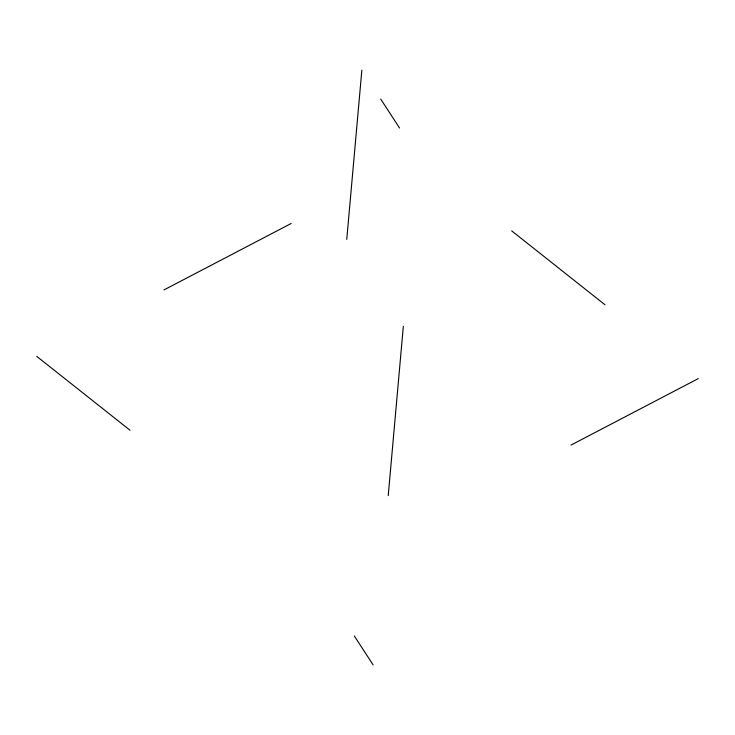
<?xml version="1.0" encoding="UTF-8"?>
<svg xmlns="http://www.w3.org/2000/svg" width="735" height="735" viewBox="0 0 735 735"><rect width="100%" height="100%" fill="white"/><g stroke="black" fill="none" stroke-linecap="round" stroke-linejoin="round"><path stroke-width="1.1" d="M346.764 239.399L361.859 70.101M388.236 495.601L403.331 326.303M163.978 289.921L291.198 223.468M571.021 445.079L698.25 378.626M511.698 230.882L604.978 304.759M36.75 356.374L130.022 430.241M380.712 99.069L399.564 128.037M354.288 635.931L373.141 664.899"/></g></svg>
